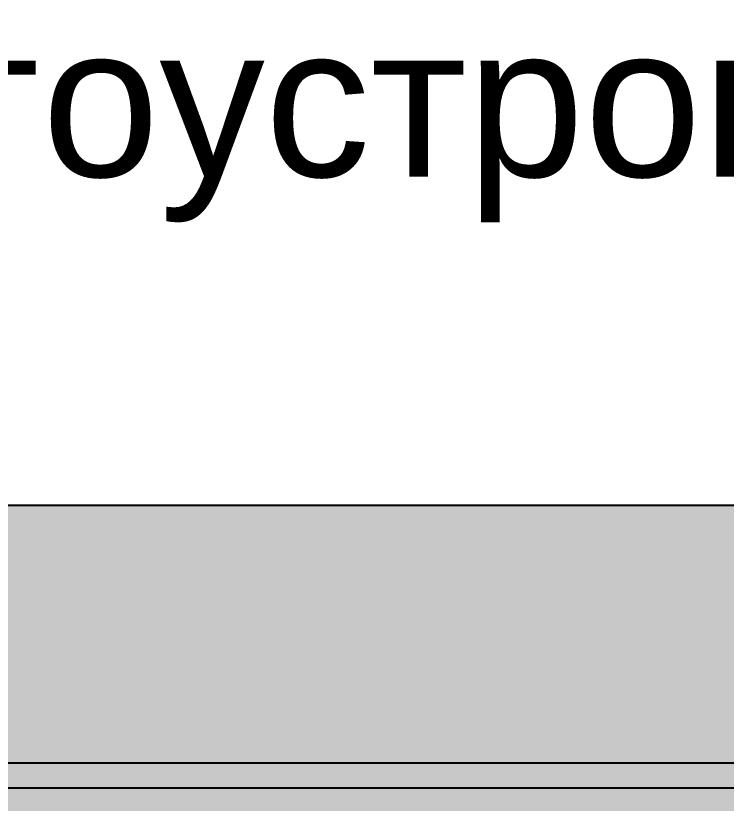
# Model space of a CAD drawing. Header units: millimetres. Extents: x 3866 to 35600, y -8896 to 9491.
# Drawn here: x 33071.03 to 33099.25, y -6635.23 to -6603.94 of the extents above; entities that cross this region are included whole.
import ezdxf

# ---------------------------------------------------------------- set-up
doc = ezdxf.new("R2010")
doc.units = ezdxf.units.MM
doc.layers.add('ВДМ', color=7, linetype='Continuous')
doc.styles.get("Standard").update_dxf_attribs({"font": 'arial.ttf'})

msp = doc.modelspace()

# ---------------------------------------------------------------- hatches: boundary and pattern name
at = {"layer": 'ВДМ', "transparency": 33554569}
h = msp.add_hatch(color=251, dxfattribs=at)
h.dxf.hatch_style = 1
h.paths.add_polyline_path([(33168.196, -6634.622), (33063.262, -6634.622, -0.414214), (33059.262, -6630.622), (33059.262, -6623.396), (33054.012, -6623.396), (33054.012, -6641.122), (33168.196, -6641.122)])
h.paths.add_polyline_path([(33054.012, -6623.396), (33048.762, -6623.396), (33048.762, -6630.622, -0.414214), (33044.762, -6634.622), (33040.02, -6634.622), (33040.02, -6641.122), (33054.012, -6641.122)])
at = {"layer": 'ВДМ', "true_color": 0x139b48, "transparency": 33554585}
h = msp.add_hatch(color=114, dxfattribs=at)
h.dxf.hatch_style = 1
h.paths.add_polyline_path([(33168.196, -6623.396), (33060.262, -6623.396), (33060.262, -6630.622, 0.414214), (33063.262, -6633.622), (33168.196, -6633.622)])
h.paths.add_polyline_path([(33047.762, -6623.396), (33040.02, -6623.396), (33040.02, -6633.622), (33044.762, -6633.622, 0.414214), (33047.762, -6630.622)])
h.paths.add_polyline_path([(33047.762, -6651.622, 0.414214), (33044.762, -6648.622), (33040.02, -6648.622), (33040.02, -6737.258), (33047.762, -6737.258)])
at = {"layer": 'ВДМ', "transparency": 33554585}
h = msp.add_hatch(color=9, dxfattribs=at)
h.dxf.hatch_style = 1
h.paths.add_polyline_path([(33060.262, -6623.396), (33059.262, -6623.396), (33059.262, -6630.622, 0.414214), (33063.262, -6634.622), (33168.196, -6634.622), (33168.196, -6633.622), (33063.262, -6633.622, -0.414214), (33060.262, -6630.622)])

# ---------------------------------------------------------------- linework, layer by layer
msp.add_lwpolyline([(33040.02, -6737.258), (33168.196, -6737.258), (33168.196, -6623.396), (33040.02, -6623.396), (33040.02, -6737.258)])
at = {"layer": 'ВДМ'}
for points in [[(33059.262, -6623.396), (33059.262, -6630.622, 0.414214), (33063.262, -6634.622), (33168.196, -6634.622)], [(33060.262, -6623.396), (33060.262, -6630.622, 0.414214), (33063.262, -6633.622), (33168.196, -6633.622)]]:
    msp.add_lwpolyline(points, format="xyb", dxfattribs=at)

# ---------------------------------------------------------------- texts
at = {"layer": 'ВДМ', "insert": (33032.13, -6604.337), "char_height": 6, "attachment_point": 1}
msp.add_mtext_dynamic_manual_height_columns('План благоустрою житлової групи М 1:1000', width=183.55767, gutter_width=0, heights=[14.539], dxfattribs=at)

doc.saveas('drawing.dxf')
